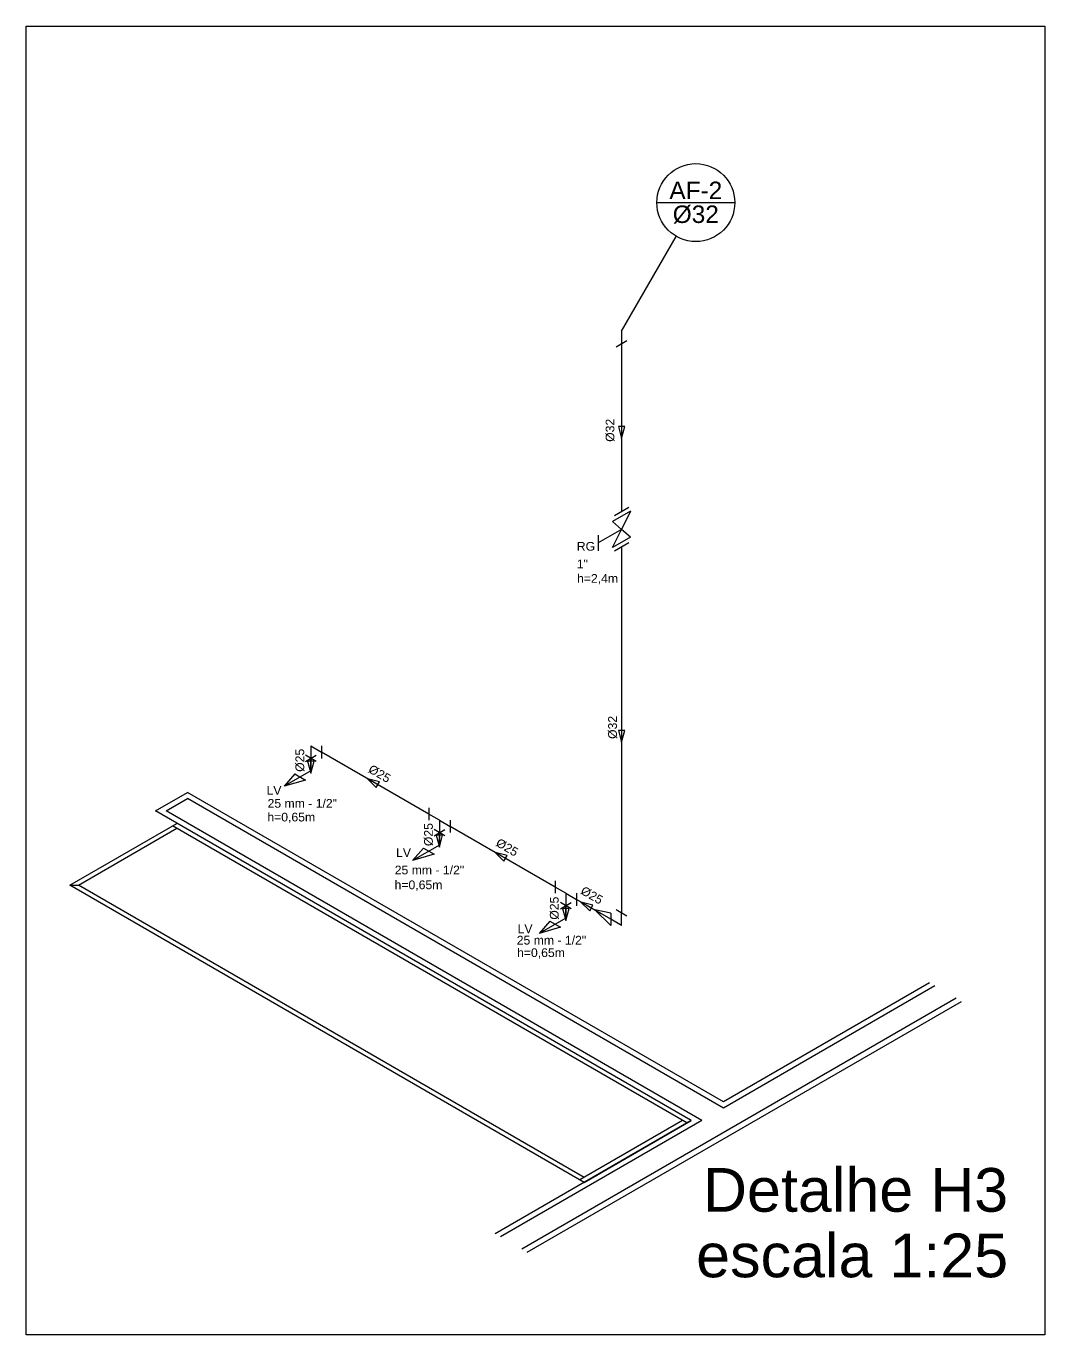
# Model space of a CAD drawing. Header units: inches. Extents: x 14.7 to 44.3, y -33.2 to 26.
# Drawn here: x 31.05 to 35.17, y -25.01 to -19.73 of the extents above; entities that cross this region are included whole.
import ezdxf

# ---------------------------------------------------------------- set-up
doc = ezdxf.new("R2010")
doc.units = ezdxf.units.IN
doc.header["$MEASUREMENT"] = 0
for name, color, linetype in [('AF-Colunas', 3, 'Continuous'), ('AF-Conexões_detalhe', 9, 'Continuous'), ('AF-Indicação_coluna', 3, 'Continuous'), ('AF-Sentido_tubo', 9, 'Continuous'), ('AF-Textos_coluna', 1, 'Continuous'), ('AF-Textos_conexão', 1, 'Continuous'), ('AF-Textos_tubo', 1, 'Continuous'), ('AF-Tubos_detalhe', 2, 'Continuous'), ('Arquitetura', 252, 'Continuous'), ('DI-Títulos', 2, 'Continuous'), ('Simbolos', 3, 'Continuous')]:
    doc.layers.add(name, color=color, linetype=linetype)
doc.styles.add('Arial', font='arial.ttf')

msp = doc.modelspace()

# ---------------------------------------------------------------- linework, layer by layer
msp.add_lwpolyline([(31.0546, -19.7286), (35.1714, -19.7286), (35.1714, -25.0143), (31.0546, -25.0143)], close=True)
at = {"layer": 'AF-Colunas', "linetype": 'Continuous'}
for p, q in [((33.4608, -20.9609), (33.4608, -21.0109)), ((33.4392, -21.0234), (33.4825, -20.9984))]:
    msp.add_line(p, q, dxfattribs=at)
at = {"layer": 'AF-Conexões_detalhe', "linetype": 'Continuous'}
for p, q in [((32.2268, -22.6984), (32.1835, -22.6734)), ((32.1835, -22.6984), (32.2268, -22.6734)), ((32.2051, -22.6359), (32.2484, -22.6609)), ((32.2051, -22.6359), (32.2051, -22.6859)), ((32.2484, -22.6359), (32.2484, -22.6859)), ((32.2051, -22.7359), (32.2051, -22.6859)), ((32.2051, -22.7359), (32.0969, -22.7984)), ((32.1402, -22.7484), (32.0969, -22.7984)), ((32.1835, -22.7734), (32.0969, -22.7984)), ((32.1402, -22.7484), (32.1835, -22.7734)), ((32.6815, -22.8859), (32.6815, -22.9359)), ((32.7248, -22.9359), (32.6815, -22.9109)), ((32.7248, -22.9359), (32.7681, -22.9609)), ((32.7248, -22.9359), (32.7248, -22.9859)), ((32.7681, -22.9359), (32.7681, -22.9859)), ((32.7464, -22.9984), (32.7031, -22.9734)), ((32.7031, -22.9984), (32.7464, -22.9734)), ((32.7248, -23.0359), (32.7248, -22.9859)), ((32.7248, -23.0359), (32.6165, -23.0984)), ((32.6598, -23.0484), (32.6165, -23.0984)), ((32.7031, -23.0734), (32.6165, -23.0984)), ((32.6598, -23.0484), (32.7031, -23.0734)), ((33.1924, -23.1809), (33.1924, -23.2309)), ((33.2357, -23.2309), (33.1924, -23.2059)), ((33.2357, -23.2309), (33.279, -23.2559)), ((33.2357, -23.2309), (33.2357, -23.2809)), ((33.279, -23.2309), (33.279, -23.2809)), ((33.2573, -23.2934), (33.214, -23.2684)), ((33.214, -23.2934), (33.2573, -23.2684)), ((33.2357, -23.3309), (33.2357, -23.2809)), ((33.4175, -23.3109), (33.3526, -23.2984)), ((33.4175, -23.3609), (33.3526, -23.2984)), ((33.4825, -23.3234), (33.4392, -23.2984)), ((33.2357, -23.3309), (33.1274, -23.3934)), ((33.1707, -23.3434), (33.1274, -23.3934)), ((33.1707, -23.3434), (33.214, -23.3684)), ((33.4175, -23.3109), (33.4175, -23.3609)), ((33.4608, -23.3609), (33.4175, -23.3359)), ((33.4608, -23.3609), (33.4608, -23.3109)), ((33.214, -23.3684), (33.1274, -23.3934))]:
    msp.add_line(p, q, dxfattribs=at)
at = {"layer": 'AF-Indicação_coluna'}
for p, q in [((33.6033, -20.4413), (33.9183, -20.4413)), ((33.4608, -20.9609), (33.6821, -20.5777))]:
    msp.add_line(p, q, dxfattribs=at)
msp.add_circle((33.7608, -20.4413), 0.1575, dxfattribs=at)
at = {"layer": 'AF-Sentido_tubo'}
for points in [[(33.4608, -21.3939), (33.4738, -21.3456), (33.4479, -21.3456)], [(33.4608, -22.6211), (33.4738, -22.5728), (33.4479, -22.5728)], [(32.2051, -22.7455), (32.2181, -22.6972), (32.1922, -22.6972)], [(32.4344, -22.7683), (32.4697, -22.8036), (32.4827, -22.7812)], [(32.7248, -23.0444), (32.7377, -22.9961), (32.7118, -22.9961)], [(32.9496, -23.0658), (32.985, -23.1011), (32.9979, -23.0787)], [(33.2357, -23.3403), (33.2486, -23.292), (33.2227, -23.292)], [(33.2968, -23.2662), (33.3321, -23.3015), (33.3451, -23.2791)]]:
    msp.add_lwpolyline(points, close=True, dxfattribs=at)
for points in [[(33.4608, -21.3256), (33.4608, -21.3962)], [(33.4608, -22.5256), (33.4608, -22.5962)], [(32.2051, -22.6506), (32.2051, -22.7212)], [(32.4955, -22.8036), (32.4344, -22.7683)], [(32.7248, -22.9506), (32.7248, -23.0212)], [(33.0108, -23.1011), (32.9496, -23.0658)], [(33.2357, -23.2456), (33.2357, -23.3162)], [(33.3788, -23.3136), (33.3177, -23.2783)]]:
    msp.add_lwpolyline(points, dxfattribs=at)
at = {"layer": 'AF-Tubos_detalhe'}
for p, q in [((33.4608, -21.0109), (33.4608, -21.6902)), ((33.4608, -21.8317), (33.4608, -23.3109)), ((32.6815, -22.9109), (32.2484, -22.6609)), ((33.1924, -23.2059), (32.7681, -22.9609)), ((33.4175, -23.3359), (33.279, -23.2559))]:
    msp.add_line(p, q, dxfattribs=at)
at = {"layer": 'Arquitetura'}
for p, q in [((31.5773, -22.8984), (31.7071, -22.8234)), ((33.8723, -24.0734), (31.7071, -22.8234)), ((31.6206, -22.8984), (31.7071, -22.8484)), ((33.8723, -24.0984), (31.7071, -22.8484)), ((33.7423, -24.1484), (31.5773, -22.8984)), ((33.7856, -24.1484), (31.6206, -22.8984)), ((31.2308, -23.1984), (31.6638, -22.9484)), ((31.2656, -23.1984), (31.6638, -22.9684)), ((33.7251, -24.1584), (31.6466, -22.9584)), ((33.3093, -24.3984), (31.2308, -23.1984)), ((31.2308, -23.1984), (31.2656, -23.1984)), ((33.3093, -24.3784), (31.2656, -23.1984)), ((34.7051, -23.5926), (33.8723, -24.0734)), ((34.7268, -23.6051), (33.8723, -24.0984)), ((34.8133, -23.6551), (33.0581, -24.6684)), ((33.0798, -24.6809), (34.8351, -23.6676)), ((33.7423, -24.1484), (32.9498, -24.6059)), ((33.7856, -24.1484), (32.9716, -24.6184)), ((33.7076, -24.1484), (33.2921, -24.3884)), ((33.3093, -24.3984), (33.7423, -24.1484))]:
    msp.add_line(p, q, dxfattribs=at)
at = {"layer": 'Simbolos'}
for p, q in [((33.4972, -21.6874), (33.4245, -21.7294)), ((33.4901, -21.6733), (33.4318, -21.7069)), ((33.4972, -21.6874), (33.4606, -21.761)), ((33.4606, -21.761), (33.3656, -21.8159)), ((33.4245, -21.7294), (33.4606, -21.761)), ((33.4245, -21.8344), (33.4608, -21.7609)), ((33.4972, -21.7924), (33.4606, -21.761)), ((33.3656, -21.7844), (33.3656, -21.8474)), ((33.4972, -21.7924), (33.4245, -21.8344)), ((33.4901, -21.8148), (33.4318, -21.8484))]:
    msp.add_line(p, q, dxfattribs=at)

# ---------------------------------------------------------------- texts
at = {"layer": 'AF-Textos_coluna', "char_height": 0.0706, "attachment_point": 8, "line_spacing_factor": 0.9, "style": 'Arial'}
for s, insert, width in [('AF-2', (33.7608, -20.4271), 0.421165), ('%%c32', (33.7608, -20.5261), 0.367096)]:
    msp.add_mtext(s, dxfattribs=dict(at, insert=insert, width=width))
at = {"layer": 'AF-Textos_conexão', "char_height": 0.0353, "attachment_point": 7, "line_spacing_factor": 0.9, "style": 'Arial'}
for s, insert, width in [('RG', (33.2798, -21.8477), 0.14894), ('1"', (33.2798, -21.9185), 0.090722), ('h=2,4m', (33.2808, -21.9834), 0.144882), ('LV', (32.026, -22.8329), 0.121772), ('25 mm - 1/2"', (32.0302, -22.8858), 0.566165), ('h=0,65m', (32.0292, -22.9474), 0.144882), ('LV', (32.5495, -23.0845), 0.121772), ('25 mm - 1/2"', (32.5441, -23.155), 0.566165), ('h=0,65m', (32.5435, -23.221), 0.144882), ('LV', (33.0407, -23.392), 0.121772), ('25 mm - 1/2"', (33.0372, -23.4385), 0.566165), ('h=0,65m', (33.0385, -23.495), 0.144882)]:
    msp.add_mtext(s, dxfattribs=dict(at, insert=insert, width=width))
at = {"layer": 'AF-Textos_tubo', "char_height": 0.0353, "width": 0.187752, "attachment_point": 8, "line_spacing_factor": 0.9, "style": 'Arial'}
for s, insert, rotation in [('%%c32', (33.4331, -21.3609), 90), ('%%c32', (33.4432, -22.5609), 90), ('%%c25', (32.1795, -22.6938), 90), ('%%c25', (32.4736, -22.7642), 329.9992), ('%%c25', (32.6993, -22.9938), 90), ('%%c25', (32.9891, -23.0617), 329.9993), ('%%c25', (33.2078, -23.291), 90), ('%%c25', (33.3316, -23.2551), 329.9993)]:
    msp.add_mtext(s, dxfattribs=dict(at, insert=insert, rotation=rotation))
at = {"layer": 'DI-Títulos', "char_height": 0.1765, "attachment_point": 9, "line_spacing_factor": 0.9, "style": 'Arial'}
for s, insert, width in [('Detalhe H3', (35.0231, -24.5196), 2.459082), ('escala 1:25', (35.0231, -24.7843), 2.516604)]:
    msp.add_mtext(s, dxfattribs=dict(at, insert=insert, width=width))

doc.saveas('drawing.dxf')
